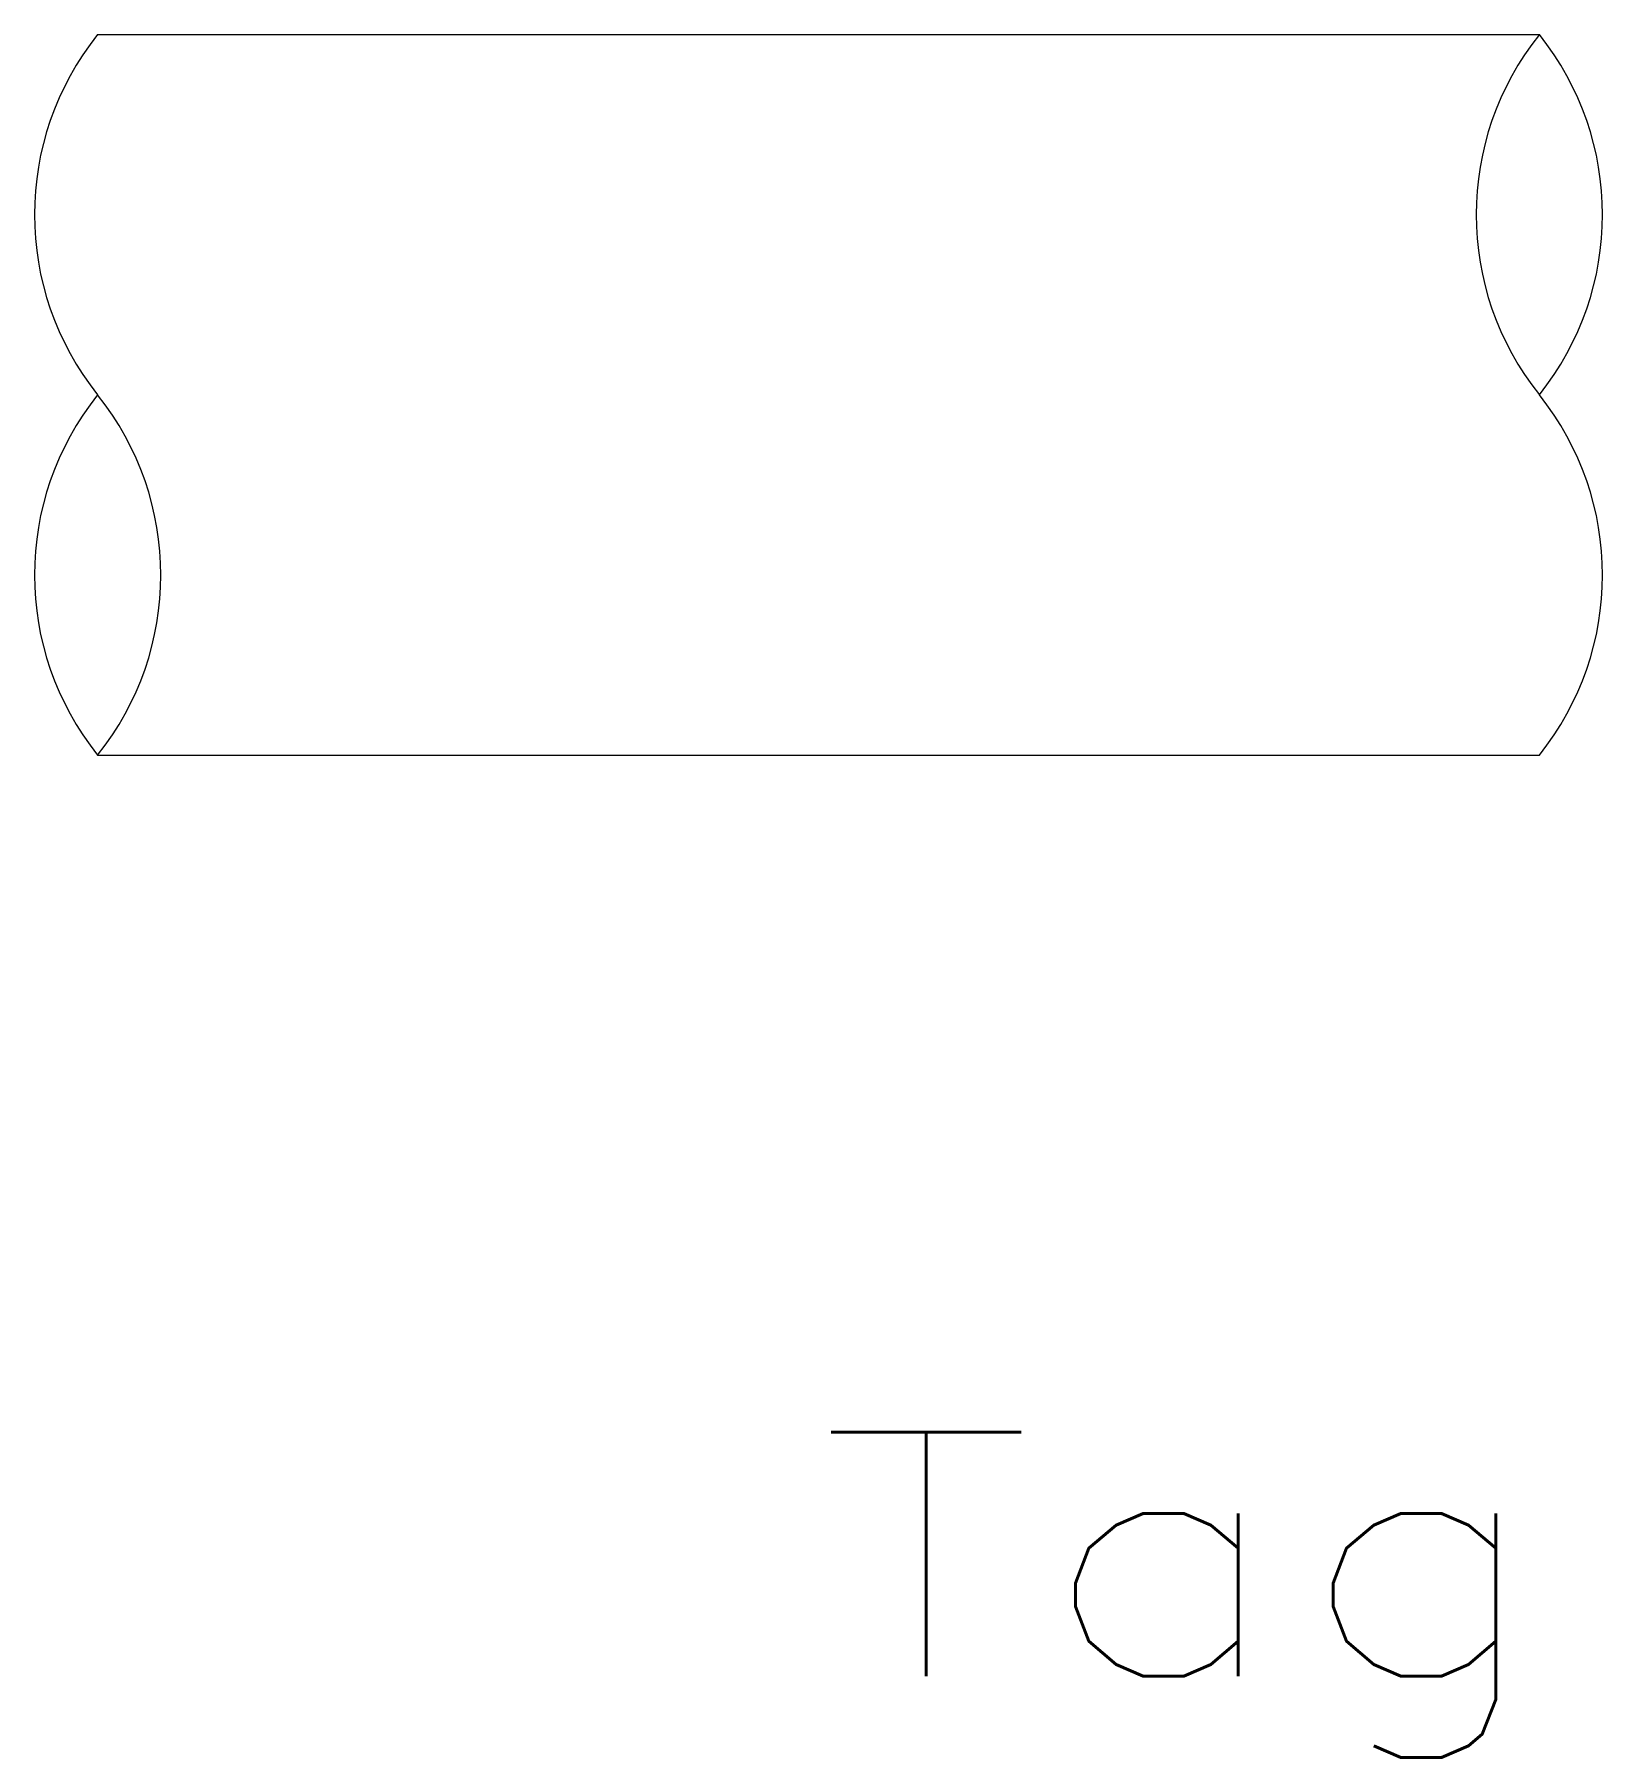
# Model space of a CAD drawing. Header units: inches. Extents: x -4.08 to 4.08, y -7.09 to 1.88.
import ezdxf
from ezdxf.enums import TextEntityAlignment as Align

# ---------------------------------------------------------------- set-up
doc = ezdxf.new("R2010")
doc.units = ezdxf.units.IN
doc.header["$LTSCALE"] = 7.5
doc.header["$MEASUREMENT"] = 0
doc.layers.get('0').update_dxf_attribs({"lineweight": 0})
doc.styles.add('STANDARD1', font='TXT.SHX')

msp = doc.modelspace()

# ---------------------------------------------------------------- linework, layer by layer
for p, q in [((-3.75, 1.875), (3.75, 1.875)), ((-3.75, -1.875), (3.75, -1.875))]:
    msp.add_line(p, q)
for centre, start, end in [((-2.5772, 0.9375), 141.36122, 218.63878), ((4.9228, 0.9375), 141.36122, 218.63878), ((2.5772, 0.9375), -38.63878, 38.63878), ((-2.5772, -0.9375), 141.36122, 218.63878), ((-4.9228, -0.9375), -38.63878, 38.63878), ((2.5772, -0.9375), -38.63878, 38.63878)]:
    msp.add_arc(centre, 1.5014, start, end)

# ---------------------------------------------------------------- texts
at = {"color": 7, "linetype": 'Continuous', "style": 'STANDARD1', "width": 1.166667}
msp.add_text('Tag', height=1.27002, dxfattribs=at).set_placement((-0.0045, -6.6662), (3.8056, -6.6662), align=Align.FIT)

doc.saveas('drawing.dxf')
